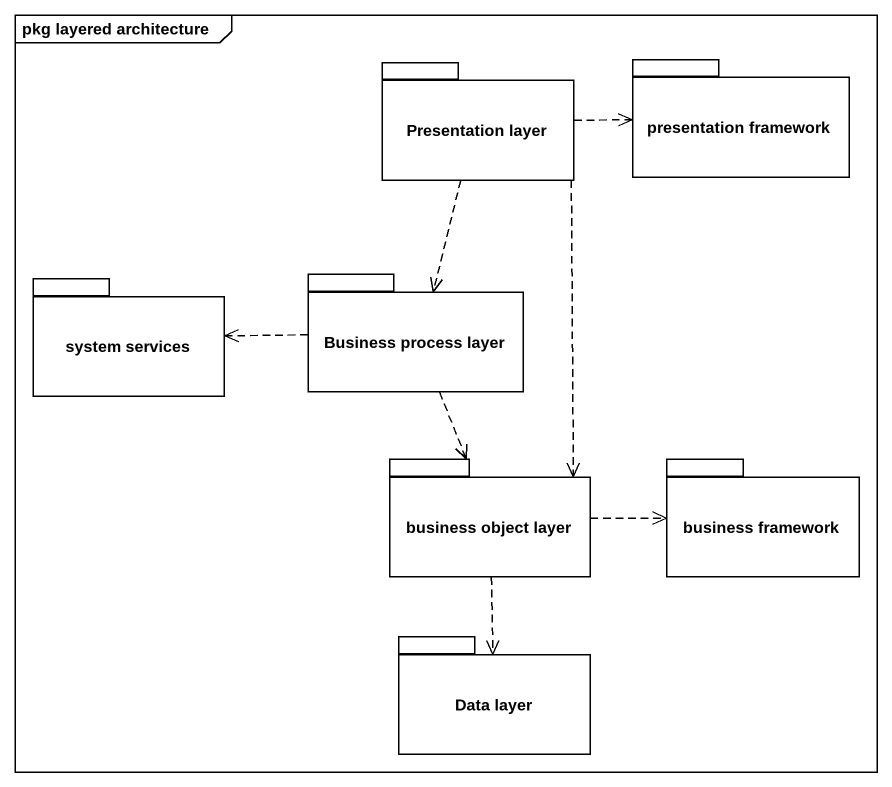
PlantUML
@startuml
mainframe pkg layered architecture
package "Presentation layer" as Presentation_layer {
}
package "presentation framework" as presentation_framework {
}
package "system services" as system_services {
}
package "Business process layer" as Business_process_layer {
}
package "business object layer" as business_object_layer {
}
package "business framework" as business_framework {
}
package "Data layer" as Data_layer {
}
Presentation_layer .right.> presentation_framework
Presentation_layer ..> Business_process_layer
Presentation_layer ..> business_object_layer
Business_process_layer .left.> system_services
Business_process_layer ..> business_object_layer
business_object_layer .right.> business_framework
business_object_layer ..> Data_layer
@enduml
